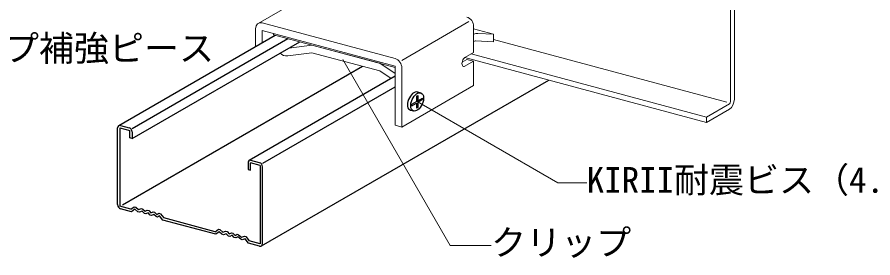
# Model space of a CAD drawing. Units: millimetres on the paper, with parts at other scales. Extents: x -138 to 136, y -92 to 95.
# Drawn here: x -15.8 to 69.7, y -34.9 to -10.8 of the extents above; entities that cross this region are included whole.
import ezdxf
from ezdxf.enums import TextEntityAlignment as Align

# ---------------------------------------------------------------- set-up
doc = ezdxf.new("R2010")
doc.units = ezdxf.units.MM
for name, color, linetype, lineweight in [('2-2_野縁受け', 3, 'Continuous', 18), ('2-3_野縁', 2, 'Continuous', 25), ('2-6_文字', 7, 'Continuous', 18), ('2-A_クリップ', 7, 'Continuous', 18), ('2-B_補強金具・金具・その他', 3, 'Continuous', 18), ('2-C_ビス・アンカーボルト・強調図形', 2, 'Continuous', 25)]:
    doc.layers.add(name, color=color, linetype=linetype, lineweight=lineweight)
doc.styles.add('ＭＳ ゴシック', font='')
doc.styles.get('ＭＳ ゴシック').set_extended_font_data('MS Gothic')

msp = doc.modelspace()

# ---------------------------------------------------------------- linework, layer by layer
at = {"layer": '2-2_野縁受け'}
for p, q in [((55.51, -8.008), (55.51, -19.274)), ((55.879, -7.794), (55.879, -19.061)), ((55.134, -19.34), (31.802, -13.088)), ((53.108, -20.828), (29.572, -14.521)), ((53.108, -21.361), (28.942, -14.886)), ((53.108, -20.828), (55.394, -19.508)), ((53.108, -21.361), (55.394, -20.041)), ((53.108, -20.828), (53.108, -21.361)), ((53.108, -20.828), (53.108, -21.361))]:
    msp.add_line(p, q, dxfattribs=at)
for major_axis in [(0.263, 0.74), (0.063, 0.176)]:
    msp.add_ellipse((55.394, -19.341), major_axis=major_axis, ratio=0.550454, start_param=3.715564, end_param=5.28636, dxfattribs=at)
at = {"layer": '2-3_野縁'}
for p, q in [((-5.654, -21.689), (9.991, -12.656)), ((-4.323, -21.981), (11.245, -12.992)), ((-4.323, -22.981), (12.428, -13.309)), ((-5.298, -29.608), (18.696, -15.755)), ((21.976, -16.76), (7.386, -25.183)), ((8.599, -33.712), (37.319, -17.13)), ((8.758, -25.451), (21.976, -17.82)), ((-5.772, -29.592), (-5.772, -21.926)), ((-5.54, -21.921), (-4.555, -22.185)), ((-5.54, -21.921), (-5.54, -29.748)), ((-5.482, -21.67), (-4.613, -21.903)), ((-4.323, -22.981), (-4.468, -22.942)), ((-4.323, -22.314), (-4.323, -22.981)), ((7.268, -25.42), (7.268, -26.087)), ((8.485, -25.679), (7.5, -25.415)), ((8.427, -25.397), (7.558, -25.164)), ((8.485, -25.679), (8.485, -33.506)), ((8.717, -33.475), (8.717, -25.808)), ((-4.439, -30.043), (-5.54, -29.748)), ((-4.439, -30.043), (-4.106, -29.799)), ((-4.367, -30.302), (-5.482, -30.003)), ((-3.671, -30.082), (-3.381, -29.993)), ((-3.381, -29.993), (-3.236, -30.032)), ((-3.236, -30.032), (-3.019, -30.257)), ((-3.019, -30.257), (-2.802, -30.148)), ((-2.802, -30.148), (-2.657, -30.187)), ((-2.657, -30.187), (-2.44, -30.412)), ((-2.44, -30.412), (-2.222, -30.304)), ((-2.222, -30.304), (-2.077, -30.342)), ((-2.077, -30.342), (-1.86, -30.567)), ((-1.86, -30.567), (-1.643, -30.459)), ((-1.643, -30.459), (-1.498, -30.498)), ((-1.237, -31.141), (-1.57, -30.718)), ((-1.498, -30.498), (-1.164, -30.92)), ((3.965, -32.295), (-1.164, -30.92)), ((3.965, -32.295), (4.298, -32.051)), ((4.298, -32.051), (4.443, -32.089)), ((4.443, -32.089), (4.732, -32.334)), ((4.732, -32.334), (5.022, -32.245)), ((5.022, -32.245), (5.167, -32.284)), ((5.167, -32.284), (5.384, -32.509)), ((5.384, -32.509), (5.602, -32.4)), ((5.602, -32.4), (5.747, -32.439)), ((5.747, -32.439), (5.964, -32.664)), ((5.964, -32.664), (6.181, -32.555)), ((6.181, -32.555), (6.326, -32.594)), ((6.326, -32.594), (6.616, -32.838)), ((6.616, -32.838), (6.906, -32.749)), ((7.311, -33.432), (6.978, -33.009)), ((8.485, -33.506), (7.384, -33.211)), ((8.425, -33.73), (7.311, -33.432))]:
    msp.add_line(p, q, dxfattribs=at)
for points in [[(-4.323, -22.981), (-4.555, -22.919), (-4.555, -22.185)], [(7.268, -26.087), (7.5, -26.149), (7.5, -25.415)], [(-4.106, -29.799), (-3.961, -29.838), (-3.671, -30.082)], [(-1.57, -30.718), (-1.788, -30.827), (-1.932, -30.788), (-2.15, -30.563), (-2.367, -30.671), (-2.512, -30.633), (-2.729, -30.408), (-2.947, -30.516), (-3.092, -30.477), (-3.309, -30.252), (-3.599, -30.341), (-3.744, -30.303), (-4.033, -30.058), (-4.367, -30.302)], [(5.095, -32.504), (4.805, -32.593), (4.66, -32.554), (4.37, -32.31), (4.037, -32.554), (-1.237, -31.141)], [(6.978, -33.009), (6.688, -33.098), (6.544, -33.059), (6.254, -32.815), (6.036, -32.923), (5.892, -32.884), (5.674, -32.659), (5.457, -32.768), (5.312, -32.729), (5.095, -32.504)], [(6.906, -32.749), (7.051, -32.788), (7.384, -33.211)]]:
    msp.add_lwpolyline(points, dxfattribs=at)
for centre, start_param, end_param in [((-5.482, -22.003), 5.691408, 7.262205), ((-4.613, -22.236), 4.120612, 5.691408), ((7.558, -25.498), 5.691408, 7.262205), ((8.427, -25.73), 4.120612, 5.691408), ((-5.482, -29.67), 0.97902, 2.549816), ((8.427, -33.397), 2.549816, 4.120612)]:
    msp.add_ellipse(centre, major_axis=(-0.162, 0.32), ratio=0.751651, start_param=start_param, end_param=end_param, dxfattribs=at)
at = {"layer": '2-6_文字'}
for p, q in [((24.16, -19.29), (38.241, -27.42)), ((38.241, -27.42), (41.118, -27.42))]:
    msp.add_line(p, q, dxfattribs=at)
msp.add_lwpolyline([(16.726, -15.066), (27.468, -33.672), (31.564, -33.672)], dxfattribs=at)
at = {"layer": '2-A_クリップ'}
for p, q in [((9.796, -12.604), (9.796, -12.487)), ((9.796, -12.604), (21.976, -15.868)), ((29.819, -12.015), (31.802, -12.547)), ((30.251, -12.463), (31.802, -12.547)), ((31.802, -12.547), (31.802, -13.313)), ((11.354, -13.93), (13.636, -13.633)), ((20.446, -15.458), (13.636, -13.633)), ((29.912, -13.238), (29.819, -13.292)), ((30.004, -13.216), (31.802, -13.313)), ((11.229, -14.713), (13.636, -14.4)), ((20.446, -16.224), (13.636, -14.4)), ((21.976, -16.477), (20.446, -15.458)), ((21.587, -16.984), (20.446, -16.224))]:
    msp.add_line(p, q, dxfattribs=at)
for centre, radius, start, end in [((30.197, -13.461), 1, 86.9018, 112.249), ((29.995, -13.382), 0.167, 86.9018, 120), ((11.121, -13.886), 0.833, 220.64773, 277.40662)]:
    msp.add_arc(centre, radius, start, end, dxfattribs=at)
at = {"layer": '2-B_補強金具・金具・その他'}
for p, q in [((8.287, -11.464), (15.464, -7.321)), ((21.976, -14.983), (8.682, -11.421)), ((22.642, -15.162), (29.342, -11.294)), ((29.819, -11.785), (29.819, -14.379)), ((8.016, -12.009), (8.016, -13.797)), ((8.682, -12.188), (21.976, -15.75)), ((8.682, -12.188), (8.682, -13.412)), ((28.953, -14.879), (29.819, -14.379)), ((28.666, -15.348), (29.152, -15.067)), ((29.819, -15.246), (29.152, -15.067)), ((22.642, -15.929), (22.642, -21.829)), ((22.642, -21.829), (29.819, -17.685))]:
    msp.add_line(p, q, dxfattribs=at)
for points in [[(28.953, -15.746), (29.819, -15.246), (29.819, -17.685)], [(22.642, -21.829), (21.976, -21.65), (21.976, -15.75)]]:
    msp.add_lwpolyline(points, dxfattribs=at)
for centre, major_axis, ratio, start_param, end_param in [((29.152, -11.607), (0.372, -0.736), 0.751651, 0.97902, 2.549816), ((8.682, -12.188), (0.372, -0.736), 0.751651, 2.549816, 4.120612), ((21.976, -15.75), (0.372, -0.736), 0.751651, 0.97902, 2.549816), ((28.953, -15.312), (0.163, 0.458), 0.550454, 0.573971, 3.715564)]:
    msp.add_ellipse(centre, major_axis=major_axis, ratio=ratio, start_param=start_param, end_param=end_param, dxfattribs=at)
at = {"layer": '2-C_ビス・アンカーボルト・強調図形'}
for p, q in [((24.108, -18.752), (24.242, -18.675)), ((24.108, -18.752), (24.108, -19.278)), ((24.21, -18.328), (24.532, -18.414)), ((24.242, -18.675), (24.242, -19.201)), ((23.638, -19.549), (24.108, -19.278)), ((23.638, -19.703), (24.108, -19.432)), ((23.638, -19.703), (23.638, -19.549)), ((24.108, -19.432), (24.108, -19.958)), ((24.242, -19.201), (24.712, -18.93)), ((24.242, -19.355), (24.712, -19.084)), ((24.242, -19.355), (24.242, -19.881)), ((24.712, -18.93), (24.712, -19.084)), ((23.496, -20.132), (23.818, -20.219)), ((24.242, -19.881), (24.108, -19.958))]:
    msp.add_line(p, q, dxfattribs=at)
msp.add_ellipse((23.853, -19.23), major_axis=(0.409, 0.883), ratio=0.57104, start_param=0.098802, end_param=3.240394, dxfattribs=at)
msp.add_ellipse((24.175, -19.317), major_axis=(0.409, 0.883), ratio=0.57104, dxfattribs=at)

# ---------------------------------------------------------------- texts
at = {"layer": '2-6_文字', "style": 'ＭＳ ゴシック'}
for s, p in [('クリップ補強ピース', (-27.634, -16)), ('KIRII耐震ビス（4.2ｘ16）計2本', (41.118, -29.17)), ('クリップ', (31.564, -35.422))]:
    msp.add_text(s, height=2.566, dxfattribs=at).set_placement(p, align=Align.BOTTOM_LEFT)

doc.saveas('drawing.dxf')
